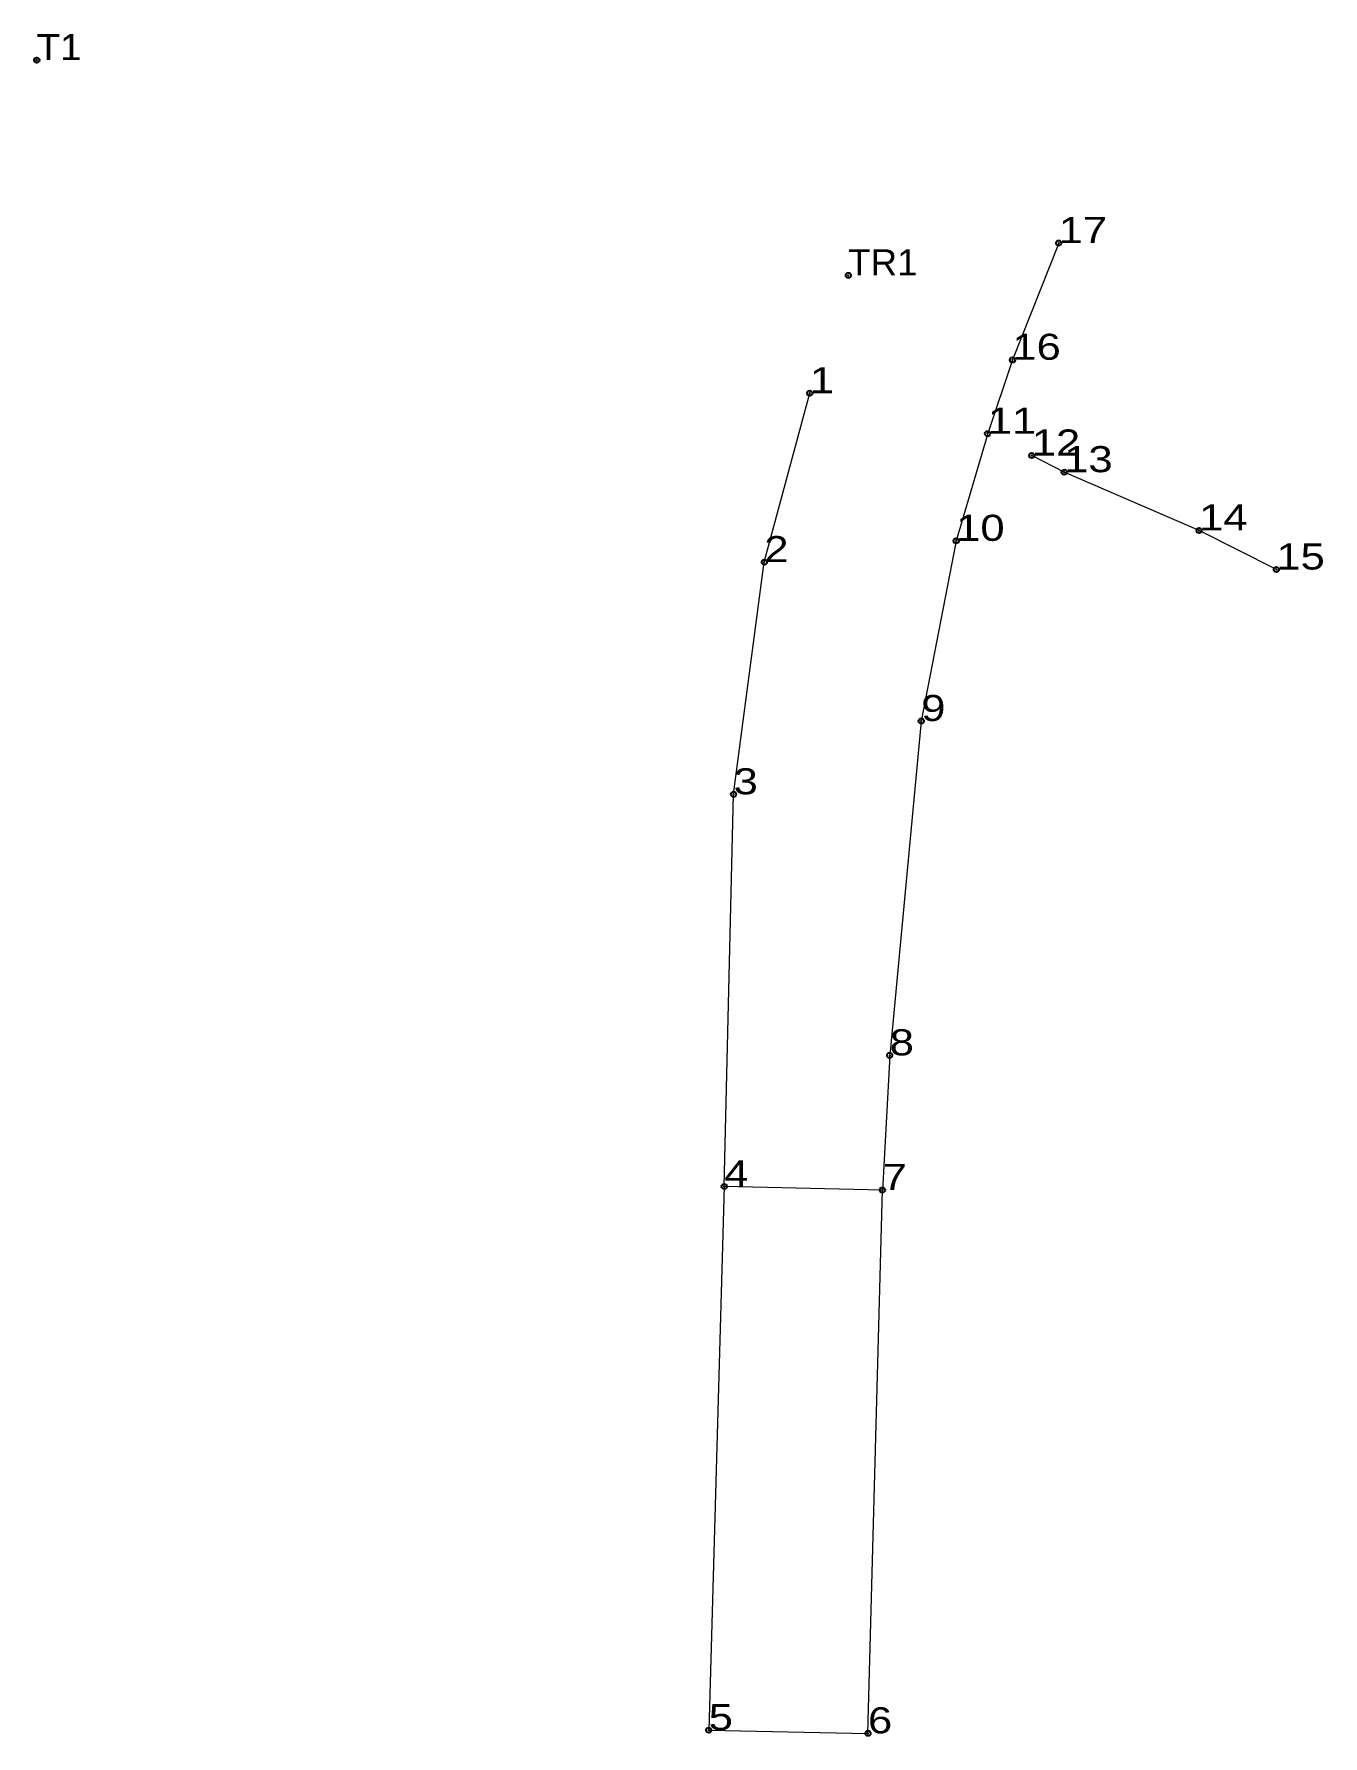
# Model space of a CAD drawing. Header units: metres. Extents: x 550906 to 550995, y 1838548 to 1838666.
import ezdxf

# ---------------------------------------------------------------- set-up
doc = ezdxf.new("R2010")
doc.units = ezdxf.units.M
doc.header["$LTSCALE"] = 0.72
doc.header["$PDMODE"] = 32
doc.header["$PDSIZE"] = 0.36
doc.layers.add('12', color=7, linetype='Continuous')
doc.layers.add('7', color=7, linetype='Continuous')
doc.layers.add('32', color=7, linetype='Continuous', lineweight=13)

msp = doc.modelspace()

# ---------------------------------------------------------------- linework, layer by layer
at = {"layer": '32'}
msp.add_line((550976.28, 1838651.48), (550973.08, 1838643.42), dxfattribs=at)
for points in [[(550973.08, 1838643.42), (550971.38, 1838638.32), (550969.2, 1838630.92), (550966.79, 1838618.48), (550964.61, 1838595.4), (550964.11, 1838586.1)], [(550953.18, 1838586.35), (550953.83, 1838613.42), (550955.95, 1838629.45), (550959.09, 1838641.11)], [(550991.31, 1838628.94), (550985.98, 1838631.63), (550976.66, 1838635.66), (550974.42, 1838636.81)]]:
    msp.add_lwpolyline(points, dxfattribs=at)
msp.add_lwpolyline([(550964.12, 1838586.1), (550953.18, 1838586.35), (550952.11, 1838548.81), (550963.11, 1838548.59)], close=True, dxfattribs=at)
at = {"layer": '7'}
for p in [(550905.7, 1838664.11), (550905.71, 1838664.11), (550976.28, 1838651.48), (550961.75, 1838649.25), (550973.09, 1838643.41), (550959.09, 1838641.11), (550971.37, 1838638.32), (550974.42, 1838636.81), (550976.66, 1838635.66), (550985.98, 1838631.63), (550969.2, 1838630.92), (550955.95, 1838629.45), (550991.31, 1838628.94), (550966.79, 1838618.48), (550953.83, 1838613.42), (550964.61, 1838595.4), (550953.18, 1838586.35), (550964.11, 1838586.1), (550952.11, 1838548.81), (550963.11, 1838548.59)]:
    msp.add_point(p, dxfattribs=at)

# ---------------------------------------------------------------- texts
at = {"layer": '12'}
for s, width, p in [('T1', 1.1, (550905.7, 1838664.11)), ('T1', 1.1, (550905.71, 1838664.11)), ('17', 1.25, (550976.28, 1838651.48)), ('TR1', 1.05, (550961.75, 1838649.25)), ('16', 1.25, (550973.08, 1838643.42)), ('1', 1.25, (550959.09, 1838641.11)), ('11', 1.25, (550971.38, 1838638.32)), ('12', 1.25, (550974.42, 1838636.81)), ('13', 1.25, (550976.66, 1838635.66)), ('14', 1.25, (550985.98, 1838631.64)), ('10', 1.25, (550969.2, 1838630.92)), ('2', 1.25, (550955.95, 1838629.45)), ('15', 1.25, (550991.31, 1838628.94)), ('9', 1.25, (550966.79, 1838618.48)), ('3', 1.25, (550953.83, 1838613.42)), ('8', 1.25, (550964.61, 1838595.4)), ('4', 1.25, (550953.18, 1838586.35)), ('7', 1.25, (550964.12, 1838586.1)), ('5', 1.25, (550952.11, 1838548.81)), ('6', 1.25, (550963.11, 1838548.59))]:
    msp.add_text(s, height=1.8, dxfattribs=dict(at, width=width)).set_placement(p)

doc.saveas('drawing.dxf')
